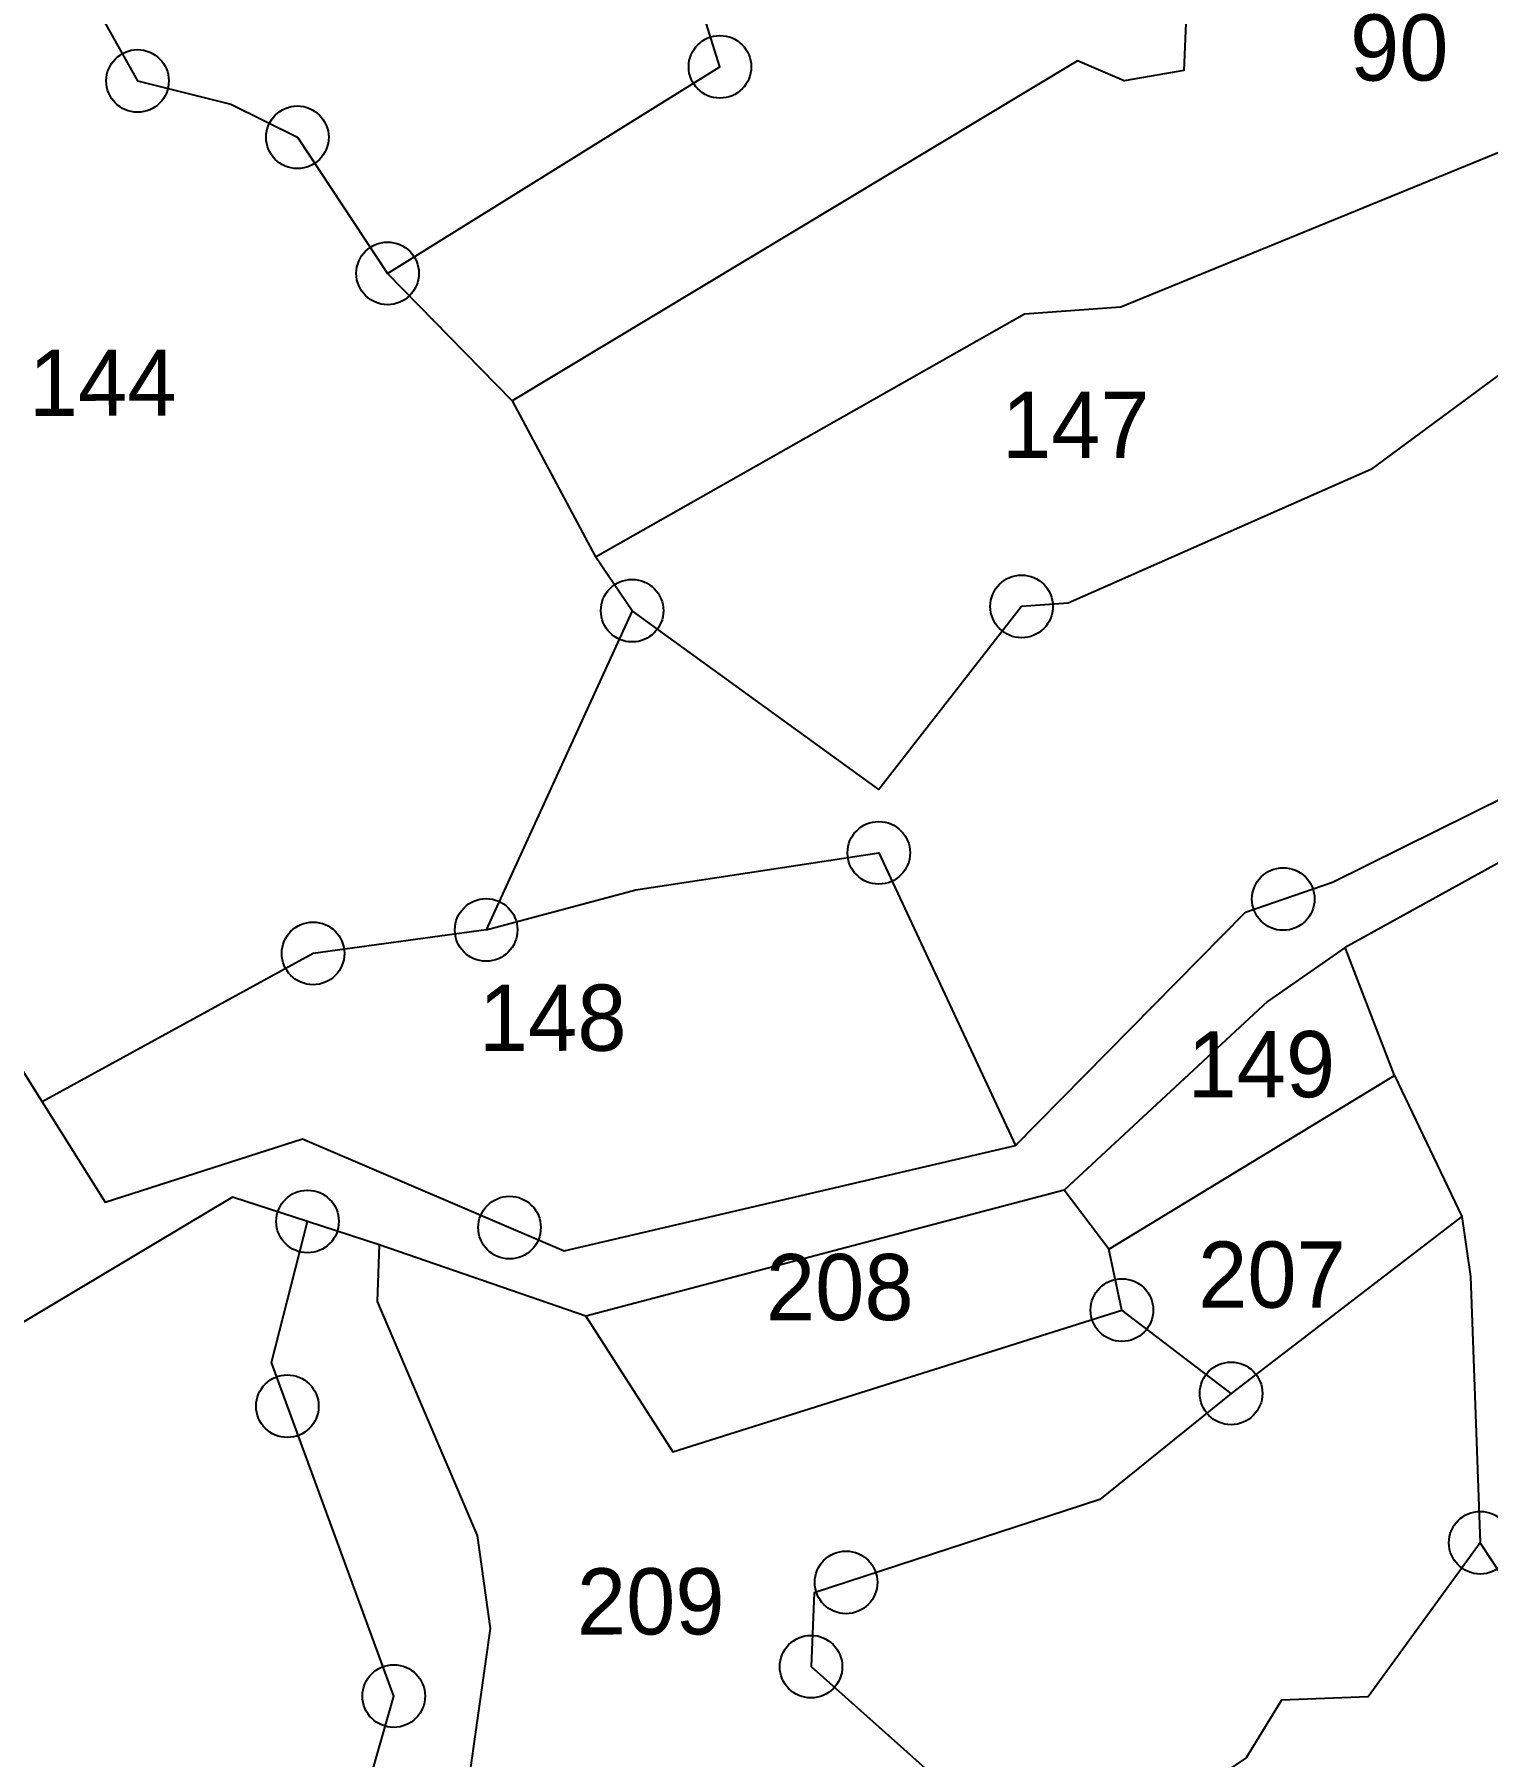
# Model space of a CAD drawing. Header units: metres. Extents: x 276542 to 278651, y 2059815 to 2062426.
# Drawn here: x 277729 to 277929.4, y 2060462.9 to 2060700.4 of the extents above; entities that cross this region are included whole.
import ezdxf
from ezdxf.enums import TextEntityAlignment as Align

# ---------------------------------------------------------------- set-up
doc = ezdxf.new("R2010")
doc.units = ezdxf.units.M
for name, color, linetype in [('POLY_PARCEL', 6, 'Continuous'), ('POLY_ROAD', 30, 'Continuous'), ('SYM_STONE', 1, 'Continuous'), ('TEXT_PARCEL', 7, 'Continuous')]:
    doc.layers.add(name, color=color, linetype=linetype)
doc.styles.add('TEXT_MAP', font='')
doc.styles.get('TEXT_MAP').set_extended_font_data('Kruti Dev 050')

# ---------------------------------------------------------------- blocks, each defined once
blk = doc.blocks.new('STONE')
blk.add_circle((0, 0), 0.851)
blk = doc.blocks.new('MAP')
at = {"layer": 'POLY_PARCEL'}
for points in [[(252.986, 214.82), (262.033, 220.424), (259.137, 229.741), (263.843, 231.551), (266.863, 235.569)], [(280.243, 229.216), (282.887, 224.103), (274.741, 222.475), (274.65, 220.304), (273.021, 220.032), (271.754, 220.575), (256.366, 211.348)], [(244.02, 223.952), (246.193, 220.062), (248.727, 219.428), (250.538, 218.524), (252.986, 214.82)], [(258.634, 207.106), (270.305, 213.7), (272.93, 213.881), (284.697, 218.675)], [(284.697, 218.675), (286.236, 214.243), (279.719, 209.448), (271.482, 205.829), (270.215, 205.739), (266.323, 200.763), (259.624, 205.639)], [(256.366, 211.348), (252.986, 214.82)], [(256.366, 211.348), (258.634, 207.106)], [(259.624, 205.639), (258.634, 207.106)], [(259.624, 205.639), (255.642, 196.964)], [(255.642, 196.964), (259.715, 198.05), (266.323, 199.045), (270.032, 191.079)], [(255.642, 196.964), (250.935, 196.331), (243.564, 192.303)], [(280.335, 192.97), (279, 196.454)], [(272.567, 188.259), (280.335, 192.97)], [(280.335, 192.97), (282.168, 189.131)], [(272.567, 188.259), (271.353, 189.869)], [(248.969, 156.217), (243.762, 160.692), (247.428, 165.49), (246.206, 167.322), (251.53, 170.637), (253.101, 176.133), (249.785, 185.205), (250.773, 189.042)], [(282.168, 189.131), (275.884, 184.333)], [(282.168, 189.131), (282.394, 187.504), (282.652, 180.263)], [(252.724, 188.405), (252.665, 186.863), (255.371, 180.495), (255.72, 177.965), (254.76, 171.248), (257.379, 167.06)], [(272.916, 186.601), (272.567, 188.259)], [(258.337, 186.454), (260.695, 182.763), (272.916, 186.601)], [(275.884, 184.333), (272.916, 186.601)], [(275.884, 184.333), (272.305, 181.454), (264.536, 178.924), (264.449, 176.918), (268.551, 173.254), (257.379, 167.06)], [(282.652, 180.263), (279.597, 176.076), (277.241, 175.988), (276.28, 174.418), (272.614, 171.975), (273.051, 168.224), (271.369, 165.206), (274.861, 164.508), (275.995, 161.716), (277.741, 161.803), (276.257, 155.871)], [(283.653, 178.739), (282.652, 180.263)]]:
    blk.add_lwpolyline(points, dxfattribs=at)
at = {"layer": 'POLY_ROAD'}
for points in [[(270.032, 191.079), (276.296, 197.421), (278.656, 198.234), (286.258, 201.982), (290.649, 201.916), (299.353, 205.656), (306.35, 210.778), (303.583, 223.181), (303.339, 226.27)], [(220.483, 223.569), (221.029, 218.766), (231.442, 216.489), (238.601, 200.229), (243.564, 192.303)], [(309.297, 201.64), (308.166, 206.449), (305.555, 207.233), (293.759, 200.403), (285.868, 199.184), (284.567, 199.509), (279, 196.454)], [(279, 196.454), (276.885, 194.991), (271.353, 189.869)], [(243.564, 192.303), (245.271, 189.578), (250.64, 191.286), (257.749, 188.234), (270.032, 191.079)], [(250.773, 189.042), (248.737, 189.706), (234.664, 181.332), (232.549, 178.08)], [(271.353, 189.869), (258.337, 186.454)], [(252.724, 188.405), (250.773, 189.042)], [(258.337, 186.454), (252.724, 188.405)]]:
    blk.add_lwpolyline(points, dxfattribs=at)
at = {"layer": 'SYM_STONE'}
for p in [(262.033, 220.424), (246.193, 220.062), (250.538, 218.524), (252.986, 214.82), (270.215, 205.739), (259.624, 205.639), (266.323, 199.045), (277.32, 197.774), (255.642, 196.964), (250.935, 196.331), (250.773, 189.042), (256.266, 188.87), (272.916, 186.601), (275.884, 184.333), (250.217, 184.021), (282.652, 180.263), (265.405, 179.207), (264.449, 176.918), (253.101, 176.133)]:
    blk.add_blockref('STONE', p, dxfattribs=at)
at = {"layer": 'TEXT_PARCEL', "style": 'TEXT_MAP'}
for s, p in [('90', (280.507, 220.024)), ('144', (245.234, 210.958)), ('147', (271.696, 209.776)), ('148', (257.448, 193.673)), ('149', (276.717, 192.382)), ('207', (276.999, 186.662)), ('208', (265.245, 186.338)), ('209', (260.092, 177.8))]:
    blk.add_text(s, height=1.8, dxfattribs=at).set_placement(p, align=Align.CENTER)
blk = doc.blocks.new('OIUY')
at = {"xscale": 5.072698850440974, "yscale": 5.072698850440974, "zscale": 5.072698850440974, "rotation": 0.07994505714742514}
blk.add_blockref('MAP', (276495.9, 2059575.97), dxfattribs=at)

msp = doc.modelspace()

# ---------------------------------------------------------------- block references
msp.add_blockref('OIUY', (0, 0))

doc.saveas('drawing.dxf')
